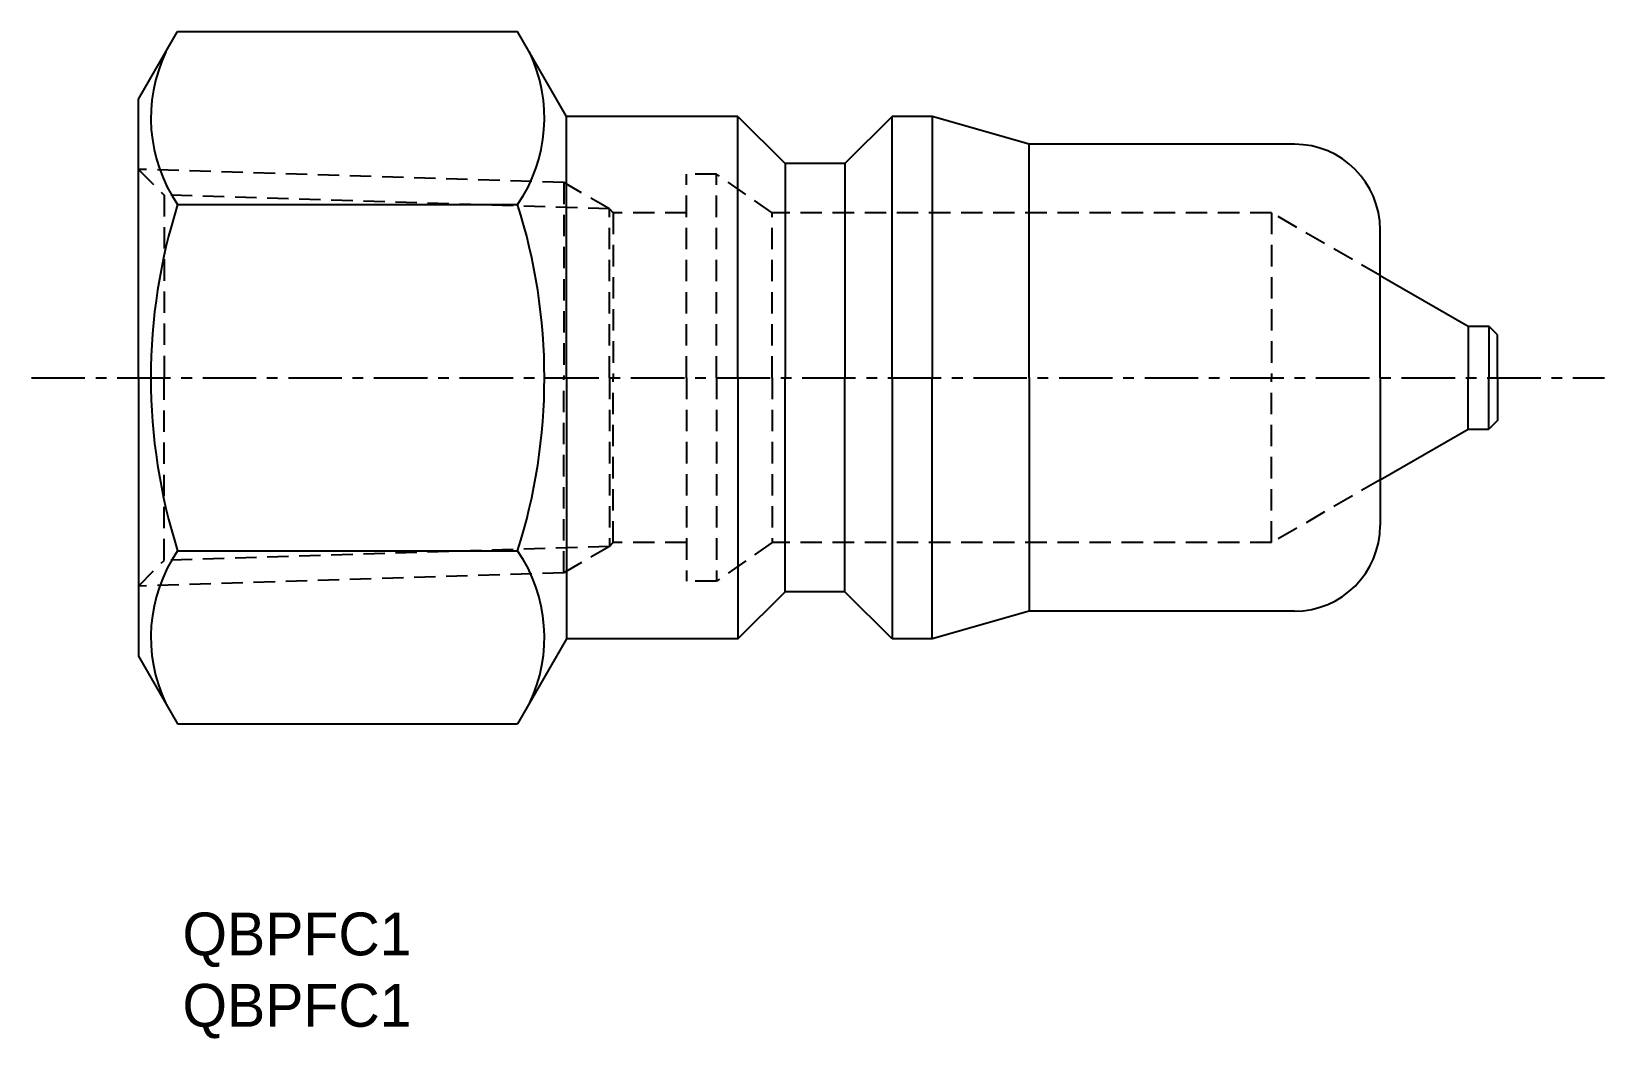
# Model space of a CAD drawing. Extents: x 181.8 to 218.6, y 199.1 to 222.6.
import ezdxf

# ---------------------------------------------------------------- set-up
doc = ezdxf.new("R2010")
doc.units = 0
doc.linetypes.add('CENTER', pattern=[2, 1.25, -0.25, 0.25, -0.25])
doc.linetypes.add('DASHED', pattern=[0.75, 0.5, -0.25])
doc.layers.get('0').update_dxf_attribs({"linetype": 'CONTINUOUS'})
doc.layers.add('CENTER', color=1, linetype='CENTER')

msp = doc.modelspace()

# ---------------------------------------------------------------- linework, layer by layer
at = {"linetype": 'CONTINUOUS'}
for p, q in [((184.335, 220.999), (185.249, 222.582)), ((185.249, 222.582), (193.19, 222.582)), ((194.335, 220.599), (193.19, 222.582)), ((184.335, 214.499), (184.335, 220.999)), ((198.335, 220.599), (194.335, 220.599)), ((194.335, 214.499), (194.335, 220.599)), ((198.335, 220.599), (199.435, 219.499)), ((198.335, 214.499), (198.335, 220.599)), ((201.935, 220.599), (200.835, 219.499)), ((202.869, 220.599), (201.935, 220.599)), ((201.935, 214.499), (201.935, 220.599)), ((205.135, 219.949), (202.869, 220.599)), ((202.869, 220.599), (202.869, 214.499)), ((211.335, 219.949), (205.135, 219.949)), ((205.135, 214.499), (205.135, 219.949)), ((200.835, 219.499), (199.435, 219.499)), ((199.435, 219.499), (199.435, 214.499)), ((200.835, 219.499), (200.835, 214.499)), ((185.249, 218.541), (193.19, 218.541)), ((213.335, 214.499), (213.335, 217.949)), ((213.335, 216.884), (215.387, 215.699)), ((215.387, 215.699), (215.876, 215.699)), ((215.387, 215.699), (215.387, 214.499)), ((216.076, 215.499), (215.876, 215.699)), ((215.876, 215.699), (215.876, 214.499)), ((216.076, 214.499), (216.076, 215.499)), ((184.335, 214.499), (184.335, 207.999)), ((194.335, 214.499), (194.335, 208.399)), ((198.335, 214.499), (198.335, 208.399)), ((199.435, 209.499), (199.435, 214.499)), ((200.835, 209.499), (200.835, 214.499)), ((201.935, 214.499), (201.935, 208.399)), ((202.869, 208.399), (202.869, 214.499)), ((205.135, 214.499), (205.135, 209.049)), ((213.335, 214.499), (213.335, 211.049)), ((215.387, 213.299), (215.387, 214.499)), ((215.876, 213.299), (215.876, 214.499)), ((216.076, 214.499), (216.076, 213.499)), ((216.076, 213.499), (215.876, 213.299)), ((213.335, 212.115), (215.387, 213.299)), ((215.387, 213.299), (215.876, 213.299)), ((185.249, 210.458), (193.19, 210.458)), ((198.335, 208.399), (199.435, 209.499)), ((200.835, 209.499), (199.435, 209.499)), ((201.935, 208.399), (200.835, 209.499)), ((205.135, 209.049), (202.869, 208.399)), ((211.335, 209.049), (205.135, 209.049)), ((194.335, 208.399), (193.19, 206.416)), ((198.335, 208.399), (194.335, 208.399)), ((202.869, 208.399), (201.935, 208.399)), ((184.335, 207.999), (185.249, 206.416)), ((185.249, 206.416), (193.19, 206.416))]:
    msp.add_line(p, q, dxfattribs=at)
at = {"color": 3, "linetype": 'DASHED'}
for p, q in [((194.271, 219.053), (184.335, 219.363)), ((184.335, 219.363), (184.935, 218.763)), ((195.335, 218.438), (194.271, 219.053)), ((194.271, 219.053), (194.271, 214.499)), ((197.835, 219.249), (197.135, 219.249)), ((197.135, 214.499), (197.135, 219.249)), ((197.835, 214.499), (197.835, 219.249)), ((199.135, 218.349), (197.835, 219.249)), ((195.335, 218.438), (184.935, 218.763)), ((184.935, 218.763), (184.935, 214.499)), ((195.335, 218.438), (195.425, 218.349)), ((195.335, 214.499), (195.335, 218.438)), ((197.135, 218.349), (195.425, 218.349)), ((195.425, 218.349), (195.425, 214.499)), ((210.797, 218.349), (199.135, 218.349)), ((199.135, 214.499), (199.135, 218.349)), ((210.797, 218.349), (210.797, 214.499)), ((213.335, 216.884), (210.797, 218.349)), ((184.935, 210.235), (184.935, 214.499)), ((194.271, 209.946), (194.271, 214.499)), ((195.335, 214.499), (195.335, 210.56)), ((195.425, 210.649), (195.425, 214.499)), ((197.135, 214.499), (197.135, 209.749)), ((197.835, 214.499), (197.835, 209.749)), ((199.135, 214.499), (199.135, 210.649)), ((210.797, 210.649), (210.797, 214.499)), ((213.335, 212.115), (210.797, 210.649)), ((195.335, 210.56), (184.935, 210.235)), ((195.335, 210.56), (194.271, 209.946)), ((195.335, 210.56), (195.425, 210.649)), ((197.135, 210.649), (195.425, 210.649)), ((199.135, 210.649), (197.835, 209.749)), ((210.797, 210.649), (199.135, 210.649)), ((184.335, 209.635), (184.935, 210.235)), ((194.271, 209.946), (184.335, 209.635)), ((197.835, 209.749), (197.135, 209.749))]:
    msp.add_line(p, q, dxfattribs=at)
at = {"linetype": 'CONTINUOUS'}
for centre, radius, start, end in [((188.202, 220.561), 3.578, 154.3842, 214.3842), ((190.238, 220.561), 3.578, 325.6158, 25.6158), ((211.335, 217.949), 2, 0, 90), ((197.999, 214.499), 13.375, 162.412, 180), ((180.441, 214.499), 13.375, 0, 17.588), ((197.999, 214.499), 13.375, 180, 197.588), ((180.441, 214.499), 13.375, 342.412, 0), ((211.335, 211.049), 2, 270, 0), ((188.202, 208.437), 3.578, 145.6158, 205.6158), ((190.238, 208.437), 3.578, 334.3842, 34.3842)]:
    msp.add_arc(centre, radius, start, end, dxfattribs=at)
at = {"layer": 'CENTER', "color": 1, "linetype": 'CENTER'}
msp.add_line((181.835, 214.499), (218.576, 214.499), dxfattribs=at)

# ---------------------------------------------------------------- texts
for p in [(185.363, 201.013), (185.363, 199.346)]:
    msp.add_text('QBPFC1', height=1).set_placement(p)

doc.saveas('drawing.dxf')
